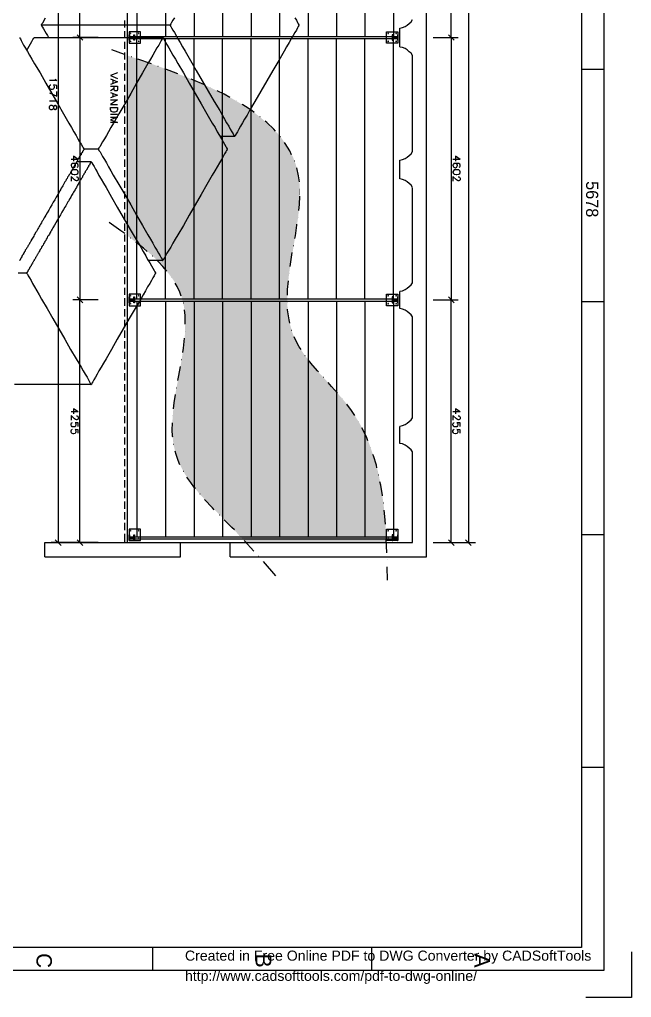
# Model space of a CAD drawing. Header units: millimetres. Extents: x 0 to 210, y 0 to 297.
# Drawn here: x 115.1 to 209.9, y 0.1 to 151.6 of the extents above; entities that cross this region are included whole.
import ezdxf

# ---------------------------------------------------------------- set-up
doc = ezdxf.new("R2010")
doc.units = ezdxf.units.MM
doc.header["$MEASUREMENT"] = 0
doc.layers.get('0').update_dxf_attribs({"linetype": 'CONTINUOUS'})
doc.layers.add('209CE10', color=7, linetype='CONTINUOUS')
doc.styles.add('209CEA0', font='Arial.ttf')
doc.styles.add('CIDFont+F1$001H0', font='')
doc.styles.get('CIDFont+F1$001H0').set_extended_font_data('CIDFont+F1')

# ---------------------------------------------------------------- blocks, each defined once
blk = doc.blocks.new('206D8F0')
at = {"layer": '209CE10', "color": 0, "true_color": 0x000001, "style": '209CEA0'}
for s, p in [('Created in Free Online PDF to DWG Converter by CADSoftTools', (0, 0)), ('http://www.cadsofttools.com/pdf-to-dwg-online/', (0, -2))]:
    blk.add_text(s, height=1, dxfattribs=at).set_placement(p)

msp = doc.modelspace()

# ---------------------------------------------------------------- hatches: boundary and pattern name
at = {"true_color": 0xfecc66}
for points in [[(133.27, 145.54), (131.78, 118.11), (131.78, 146.05)], [(133.27, 145.54), (133.27, 117.01), (131.78, 118.11)], [(134.7, 145.03), (133.27, 117.01), (133.27, 145.54)], [(134.7, 145.03), (134.7, 115.87), (133.27, 117.01)], [(135.21, 144.86), (134.7, 115.87), (134.7, 145.03)], [(135.21, 144.86), (135.21, 115.4), (134.7, 115.87)], [(136.02, 144.57), (135.21, 115.4), (135.21, 144.86)], [(136.02, 144.57), (136.02, 114.68), (135.21, 115.4)], [(137.2, 144.15), (136.02, 114.68), (136.02, 144.57)], [(137.2, 144.15), (137.2, 113.45), (136.02, 114.68)], [(138.26, 143.72), (137.2, 113.45), (137.2, 144.15)], [(138.26, 143.72), (138.26, 112.14), (137.2, 113.45)], [(138.51, 143.64), (138.26, 112.14), (138.26, 143.72)], [(138.51, 143.64), (138.51, 111.8), (138.26, 112.14)], [(138.73, 143.55), (138.51, 111.8), (138.51, 143.64)], [(138.73, 143.55), (138.73, 111.51), (138.51, 111.8)], [(139.19, 143.38), (138.73, 111.51), (138.73, 143.55)], [(139.19, 143.38), (139.19, 110.83), (138.73, 111.51)], [(139.57, 143.26), (139.19, 110.83), (139.19, 143.38)], [(139.57, 143.26), (139.57, 110.11), (139.19, 110.83)], [(139.87, 143.09), (139.57, 110.11), (139.57, 143.26)], [(139.87, 143.09), (139.87, 109.39), (139.57, 110.11)], [(140.17, 143), (139.87, 109.39), (139.87, 143.09)], [(140.17, 143), (140.17, 108.67), (139.87, 109.39)], [(140.38, 142.92), (140.17, 108.67), (140.17, 143)], [(140.38, 142.92), (140.38, 107.91), (140.17, 108.67)], [(140.55, 142.83), (140.38, 107.91), (140.38, 142.92)], [(140.55, 142.83), (140.55, 107.15), (140.38, 107.91)], [(140.67, 142.79), (140.55, 107.15), (140.55, 142.83)], [(140.67, 142.79), (140.67, 106.38), (140.55, 107.15)], [(140.72, 142.75), (140.67, 106.38), (140.67, 142.79)], [(140.72, 142.75), (140.72, 105.58), (140.67, 106.38)], [(140.76, 142.75), (140.72, 105.58), (140.72, 142.75)], [(140.76, 142.75), (140.76, 104.73), (140.72, 105.58)], [(140.84, 142.75), (140.76, 81.11), (140.76, 142.75)], [(140.84, 142.75), (140.84, 80.98), (140.76, 81.11)], [(141.73, 142.37), (140.84, 80.98), (140.84, 142.75)], [(141.73, 142.37), (141.73, 79.67), (140.84, 80.98)], [(141.77, 142.32), (141.73, 79.67), (141.73, 142.37)], [(141.77, 142.32), (141.77, 79.59), (141.73, 79.67)], [(142.88, 141.86), (141.77, 79.59), (141.77, 142.32)], [(142.88, 141.86), (142.88, 78.23), (141.77, 79.59)], [(143.3, 141.69), (142.88, 78.23), (142.88, 141.86)], [(143.3, 141.69), (143.3, 77.77), (142.88, 78.23)], [(144.06, 141.35), (143.3, 77.77), (143.3, 141.69)], [(144.06, 141.35), (144.06, 76.92), (143.3, 77.77)], [(144.78, 141.01), (144.06, 76.92), (144.06, 141.35)], [(144.78, 141.01), (144.78, 76.16), (144.06, 76.92)], [(145.29, 140.76), (144.78, 76.16), (144.78, 141.01)], [(145.29, 140.76), (145.29, 75.65), (144.78, 76.16)], [(146.26, 140.29), (145.29, 75.65), (145.29, 140.76)], [(146.26, 140.29), (146.26, 74.68), (145.29, 75.65)], [(147.66, 139.57), (146.26, 74.68), (146.26, 140.29)], [(147.66, 139.57), (147.66, 73.24), (146.26, 74.68)], [(147.83, 139.49), (147.66, 73.24), (147.66, 139.57)], [(147.83, 139.49), (147.83, 73.11), (147.66, 73.24)], [(148.97, 138.81), (147.83, 73.11), (147.83, 139.49)], [(148.97, 138.81), (148.97, 71.84), (147.83, 73.11)], [(150.24, 138.05), (148.97, 71.84), (148.97, 138.81)], [(150.24, 138.05), (150.24, 70.57), (148.97, 71.84)], [(151.47, 137.2), (150.24, 70.57), (150.24, 138.01)], [(151.47, 137.2), (151.47, 70.57), (150.24, 70.57)], [(152.57, 136.31), (151.47, 70.57), (151.47, 137.2)], [(152.57, 136.31), (152.57, 70.57), (151.47, 70.57)], [(153.63, 135.42), (152.57, 70.57), (152.57, 136.31)], [(153.63, 135.42), (153.63, 70.57), (152.57, 70.57)], [(154.6, 134.49), (153.63, 70.57), (153.63, 135.42)], [(154.6, 134.49), (154.6, 70.57), (153.63, 70.57)], [(155.45, 133.52), (154.6, 70.57), (154.6, 134.49)], [(155.45, 133.52), (155.45, 70.57), (154.6, 70.57)], [(156.25, 132.46), (155.45, 70.57), (155.45, 133.52)], [(156.25, 132.46), (156.25, 70.57), (155.45, 70.57)], [(156.59, 131.91), (156.25, 70.57), (156.25, 132.46)], [(156.59, 131.91), (156.59, 70.57), (156.25, 70.57)], [(156.63, 131.78), (156.59, 109.05), (156.59, 131.91)], [(156.63, 131.78), (156.63, 110.24), (156.59, 109.05)], [(156.8, 131.57), (156.63, 110.24), (156.63, 131.78)], [(156.8, 131.57), (156.8, 111.76), (156.63, 110.24)], [(156.89, 131.4), (156.8, 111.76), (156.8, 131.57)], [(156.89, 131.4), (156.89, 112.48), (156.8, 111.76)], [(157.01, 131.19), (156.89, 112.48), (156.89, 131.4)], [(157.01, 131.19), (157.01, 113.28), (156.89, 112.48)], [(157.48, 130.26), (157.01, 113.28), (157.01, 131.19)], [(157.48, 130.26), (157.48, 116.04), (157.01, 113.28)], [(157.9, 129.12), (157.48, 116.04), (157.48, 130.26)], [(157.9, 129.12), (157.9, 118.7), (157.48, 116.04)], [(158.03, 128.65), (157.9, 118.7), (157.9, 129.12)], [(158.03, 128.65), (158.03, 119.42), (157.9, 118.7)], [(158.24, 127.85), (158.03, 119.42), (158.03, 128.65)], [(158.24, 127.85), (158.24, 120.86), (158.03, 119.42)], [(158.41, 126.75), (158.24, 120.9), (158.24, 127.8)], [(158.41, 126.75), (158.41, 122.39), (158.24, 120.9)], [(158.45, 126.58), (158.41, 122.39), (158.41, 126.75)], [(158.45, 126.58), (158.45, 122.81), (158.41, 122.39)], [(158.5, 125.48), (158.45, 122.81), (158.45, 126.58)], [(158.5, 125.48), (158.5, 123.83), (158.45, 122.81)], [(158.54, 125.22), (158.5, 123.83), (158.5, 125.48)], [(156.72, 105.83), (156.59, 70.57), (156.59, 107.27)], [(140.76, 104.73), (140.72, 81.15), (140.72, 103.72)], [(140.76, 104.73), (140.76, 81.11), (140.72, 81.15)], [(156.72, 105.83), (156.72, 70.57), (156.59, 70.57)], [(156.97, 104.48), (156.72, 70.57), (156.72, 105.83)], [(156.97, 104.48), (156.97, 70.57), (156.72, 70.57)], [(157.35, 103.12), (156.97, 70.57), (156.97, 104.48)], [(157.35, 103.12), (157.35, 70.57), (156.97, 70.57)], [(157.9, 101.85), (157.35, 70.57), (157.35, 103.12)], [(140.72, 103.04), (140.55, 81.45), (140.55, 101.3)], [(140.72, 103.04), (140.72, 81.2), (140.55, 81.45)], [(157.9, 101.85), (157.9, 70.57), (157.35, 70.57)], [(158.58, 100.63), (157.9, 70.57), (157.9, 101.85)], [(140.42, 100.33), (140.29, 81.92), (140.29, 99.57)], [(140.42, 100.33), (140.42, 81.7), (140.29, 81.92)], [(140.55, 101.3), (140.42, 81.7), (140.42, 100.33)], [(140.55, 101.3), (140.55, 81.45), (140.42, 81.7)], [(158.58, 100.63), (158.58, 70.57), (157.9, 70.57)], [(159.39, 99.44), (158.58, 70.57), (158.58, 100.63)], [(140.29, 99.57), (140.04, 82.42), (140.04, 98)], [(140.29, 99.57), (140.29, 81.92), (140.04, 82.42)], [(159.39, 99.44), (159.39, 70.57), (158.58, 70.57)], [(160.32, 98.3), (159.39, 70.57), (159.39, 99.44)], [(140, 97.79), (139.7, 83.19), (139.7, 96.14)], [(140, 97.79), (140, 82.51), (139.7, 83.19)], [(140.04, 98), (140, 82.51), (140, 97.79)], [(140.04, 98), (140.04, 82.42), (140, 82.51)], [(160.32, 98.3), (160.32, 70.57), (159.39, 70.57)], [(161.25, 97.16), (160.32, 70.57), (160.32, 98.3)], [(161.25, 97.16), (161.25, 70.57), (160.32, 70.57)], [(163.28, 94.95), (161.25, 70.57), (161.25, 97.16)], [(139.7, 96.14), (139.4, 83.95), (139.4, 94.57)], [(139.7, 96.14), (139.7, 83.19), (139.4, 83.95)], [(139.32, 94.19), (139.15, 84.75), (139.15, 93.13)], [(139.32, 94.19), (139.32, 84.2), (139.15, 84.75)], [(139.4, 94.57), (139.32, 84.2), (139.32, 94.19)], [(139.4, 94.57), (139.4, 83.95), (139.32, 84.2)], [(163.28, 94.95), (163.28, 70.57), (161.25, 70.57)], [(165.27, 92.67), (163.28, 70.57), (163.28, 94.95)], [(139.15, 93.13), (139.06, 85.26), (139.06, 92.37)], [(139.15, 93.13), (139.15, 84.75), (139.06, 85.26)], [(165.27, 92.67), (165.27, 70.57), (163.28, 70.57)], [(166.2, 91.52), (165.27, 70.57), (165.27, 92.67)], [(138.98, 91.86), (138.85, 86.36), (138.85, 90.76)], [(138.98, 91.86), (138.98, 85.51), (138.85, 86.36)], [(139.06, 92.37), (138.98, 85.51), (138.98, 91.86)], [(139.06, 92.37), (139.06, 85.26), (138.98, 85.51)], [(166.2, 91.52), (166.2, 70.57), (165.27, 70.57)], [(167.01, 90.3), (166.2, 70.57), (166.2, 91.52)], [(138.77, 89.54), (138.73, 88.65), (138.73, 88.94)], [(138.77, 89.54), (138.77, 87.16), (138.73, 88.65)], [(138.85, 90.59), (138.77, 87.16), (138.77, 89.54)], [(138.85, 90.59), (138.85, 86.53), (138.77, 87.16)], [(167.01, 90.3), (167.01, 70.57), (166.2, 70.57)], [(167.77, 89.07), (167.01, 70.57), (167.01, 90.3)], [(167.77, 89.07), (167.77, 70.57), (167.01, 70.57)], [(168.44, 87.8), (167.77, 70.57), (167.77, 89.07)], [(168.44, 87.8), (168.44, 70.57), (167.77, 70.57)], [(169.04, 86.49), (168.44, 70.57), (168.44, 87.8)], [(169.04, 86.49), (169.04, 70.57), (168.44, 70.57)], [(169.54, 85.13), (169.04, 70.57), (169.04, 86.49)], [(169.54, 85.13), (169.54, 70.57), (169.04, 70.57)], [(170.01, 83.78), (169.54, 70.57), (169.54, 85.13)], [(170.01, 83.78), (170.01, 70.57), (169.54, 70.57)], [(170.43, 82.38), (170.01, 70.57), (170.01, 83.78)], [(170.43, 82.38), (170.43, 70.57), (170.01, 70.57)], [(170.77, 80.98), (170.43, 70.57), (170.43, 82.38)], [(170.77, 80.98), (170.77, 70.57), (170.43, 70.57)], [(171.03, 79.54), (170.77, 70.57), (170.77, 80.98)], [(171.03, 79.54), (171.03, 70.57), (170.77, 70.57)], [(171.28, 78.06), (171.03, 70.57), (171.03, 79.54)], [(171.28, 78.06), (171.28, 70.57), (171.03, 70.57)], [(171.49, 76.62), (171.28, 70.57), (171.28, 78.06)], [(171.49, 76.62), (171.49, 70.57), (171.28, 70.57)], [(171.79, 73.62), (171.49, 70.57), (171.49, 76.62)], [(171.79, 73.62), (171.79, 70.57), (171.49, 70.57)], [(171.96, 70.57), (171.79, 70.57), (171.79, 73.62)]]:
    msp.add_hatch(color=0, dxfattribs=at).paths.add_polyline_path(points)

# ---------------------------------------------------------------- linework, layer by layer
at = {"color": 0, "linetype": 'Continuous', "lineweight": 15, "true_color": 0x000007}
for p, q in [((178.18, 68.37), (178.18, 254.93)), ((184.66, 252.73), (184.66, 70.57)), ((121.07, 209.47), (121.07, 70.57)), ((131.78, 70.57), (131.78, 208.53)), ((124.42, 148.84), (124.42, 180.26)), ((181.99, 148.84), (181.99, 180.26)), ((131.36, 150.37), (131.36, 151.47)), ((174.03, 147.4), (174.03, 150.28)), ((127.25, 148.84), (123.32, 148.84)), ((127.25, 148.84), (123.32, 148.84)), ((124.88, 148.42), (123.99, 149.27)), ((123.99, 149.27), (124.88, 148.42)), ((124.42, 148.84), (124.42, 108.16)), ((131.36, 148.72), (131.36, 149.82)), ((179.2, 148.84), (183.09, 148.84)), ((179.2, 148.84), (183.09, 148.84)), ((182.46, 148.42), (181.57, 149.27)), ((181.57, 149.27), (182.46, 148.42)), ((181.99, 148.84), (181.99, 108.16)), ((131.36, 147.07), (131.36, 148.17)), ((131.32, 146.22), (129.37, 146.9)), ((131.36, 145.42), (131.36, 146.52)), ((132.38, 145.88), (132.42, 145.88)), ((135.51, 144.74), (133.39, 145.5)), ((175.98, 131.15), (175.98, 146.05)), ((131.36, 143.76), (131.36, 144.86)), ((136.52, 144.4), (136.57, 144.4)), ((139.62, 143.21), (137.58, 143.98)), ((131.36, 142.11), (131.36, 143.21)), ((140.67, 142.79), (140.72, 142.79)), ((129.75, 140.93), (129.16, 140.55)), ((129.54, 142.24), (129.54, 141.73)), ((131.36, 140.42), (131.36, 141.52)), ((144.7, 141.05), (144.74, 141.05)), ((129.54, 140.17), (129.54, 139.62)), ((131.36, 138.77), (131.36, 139.87)), ((131.36, 137.12), (131.36, 138.22)), ((148.63, 139.02), (148.67, 139.02)), ((130.26, 136.91), (129.16, 136.91)), ((131.36, 135.47), (131.36, 136.57)), ((152.32, 136.57), (152.36, 136.57)), ((131.36, 133.82), (131.36, 134.92)), ((155.49, 133.48), (155.53, 133.48)), ((131.36, 132.16), (131.36, 133.27)), ((131.36, 130.51), (131.36, 131.61)), ((124.16, 129.92), (123.06, 129.92)), ((131.36, 128.82), (131.36, 129.92)), ((157.69, 129.71), (157.73, 129.71)), ((174.03, 126.92), (174.03, 129.84)), ((183.39, 129.92), (182.24, 129.92)), ((131.36, 127.17), (131.36, 128.27)), ((131.36, 125.52), (131.36, 126.62)), ((131.36, 123.87), (131.36, 124.97)), ((158.5, 125.39), (158.54, 125.39)), ((175.98, 110.83), (175.98, 125.56)), ((131.36, 122.22), (131.36, 123.32)), ((131.36, 120.57), (131.36, 121.67)), ((131.36, 118.87), (131.36, 120.01)), ((158.24, 120.95), (158.28, 120.95)), ((131.36, 117.22), (131.36, 118.32)), ((132.25, 117.81), (132.29, 117.81)), ((131.36, 115.57), (131.36, 116.67)), ((157.56, 116.59), (157.61, 116.59)), ((131.36, 113.92), (131.36, 115.02)), ((135.64, 114.98), (135.68, 114.98)), ((131.36, 112.27), (131.36, 113.37)), ((156.89, 112.23), (156.93, 112.23)), ((131.36, 110.62), (131.36, 111.72)), ((138.6, 111.72), (138.64, 111.72)), ((131.36, 108.97), (131.36, 110.07)), ((174.03, 106.85), (174.03, 109.47)), ((127.25, 108.16), (123.32, 108.16)), ((127.25, 108.16), (123.32, 108.16)), ((123.99, 108.63), (124.88, 107.74)), ((124.88, 107.74), (123.99, 108.63)), ((124.42, 70.57), (124.42, 108.16)), ((131.36, 107.27), (131.36, 108.42)), ((140.42, 107.7), (140.46, 107.7)), ((156.59, 107.82), (156.63, 107.82)), ((179.2, 108.16), (183.09, 108.16)), ((179.2, 108.16), (183.09, 108.16)), ((181.57, 108.63), (182.46, 107.74)), ((182.46, 107.74), (181.57, 108.63)), ((181.99, 70.57), (181.99, 108.16)), ((131.36, 105.62), (131.36, 106.72)), ((131.36, 103.97), (131.36, 105.07)), ((175.98, 89.92), (175.98, 105.54)), ((131.36, 102.32), (131.36, 103.42)), ((140.72, 103.34), (140.76, 103.34)), ((157.23, 103.46), (157.27, 103.46)), ((131.36, 100.67), (131.36, 101.77)), ((131.36, 99.02), (131.36, 100.12)), ((140.17, 98.93), (140.21, 98.93)), ((159.3, 99.57), (159.34, 99.57)), ((131.36, 97.37), (131.36, 98.47)), ((131.36, 95.67), (131.36, 96.82)), ((162.14, 96.18), (162.18, 96.18)), ((131.36, 94.02), (131.36, 95.12)), ((139.4, 94.57), (139.45, 94.57)), ((131.36, 92.37), (131.36, 93.47)), ((165.06, 92.88), (165.1, 92.88)), ((131.36, 90.72), (131.36, 91.82)), ((124.16, 90.81), (123.06, 90.81)), ((131.36, 89.07), (131.36, 90.17)), ((138.81, 90.21), (138.85, 90.21)), ((183.39, 90.81), (182.24, 90.81)), ((131.36, 87.42), (131.36, 88.52)), ((167.64, 89.28), (167.68, 89.28)), ((174.03, 85.94), (174.03, 88.56)), ((131.36, 85.77), (131.36, 86.87)), ((131.36, 84.07), (131.36, 85.22)), ((138.94, 85.81), (138.98, 85.81)), ((169.5, 85.3), (169.54, 85.3)), ((131.36, 82.42), (131.36, 83.52)), ((175.98, 70.57), (175.98, 84.62)), ((131.36, 80.77), (131.36, 81.87)), ((140.42, 81.66), (140.46, 81.66)), ((170.73, 81.07), (170.77, 81.07)), ((131.36, 79.12), (131.36, 80.22)), ((131.36, 77.47), (131.36, 78.57)), ((143, 78.11), (143.04, 78.11)), ((131.36, 75.82), (131.36, 76.92)), ((171.45, 76.71), (171.49, 76.71)), ((131.36, 74.17), (131.36, 75.27)), ((146.05, 74.89), (146.09, 74.89)), ((131.36, 72.47), (131.36, 73.62)), ((131.36, 70.57), (131.36, 71.92)), ((149.14, 71.71), (149.18, 71.71)), ((171.87, 72.31), (171.92, 72.31)), ((118.96, 70.57), (175.98, 70.57)), ((118.96, 68.37), (118.96, 70.57)), ((123.32, 70.57), (119.97, 70.57)), ((120.61, 70.99), (121.5, 70.1)), ((127.25, 70.57), (123.32, 70.57)), ((123.99, 70.99), (124.88, 70.1)), ((140.04, 68.37), (140.04, 70.57)), ((147.7, 68.37), (147.7, 70.57)), ((151.38, 69.26), (149.9, 70.91)), ((172, 69), (171.92, 71.2)), ((179.2, 70.57), (185.76, 70.57)), ((179.2, 70.57), (183.09, 70.57)), ((181.57, 70.99), (182.46, 70.1)), ((184.19, 70.99), (185.08, 70.1)), ((118.96, 68.37), (140.04, 68.37)), ((147.7, 68.37), (178.18, 68.37)), ((152.1, 68.45), (152.15, 68.45)), ((154.81, 65.41), (152.87, 67.65)), ((172.04, 67.9), (172.08, 67.9)), ((172.13, 64.73), (172.08, 66.8))]:
    msp.add_line(p, q, dxfattribs=at)
at = {"color": 0, "linetype": 'Continuous', "lineweight": 9, "true_color": 0x000003}
for p, q in [((133.27, 180.09), (133.27, 149.01)), ((137.71, 180.09), (137.71, 149.01)), ((142.11, 180.09), (142.11, 149.01)), ((146.52, 180.09), (146.52, 149.01)), ((150.96, 180.09), (150.96, 149.01)), ((155.36, 180.09), (155.36, 149.01)), ((159.81, 180.09), (159.81, 149.01)), ((164.21, 180.09), (164.21, 149.01)), ((168.61, 180.09), (168.61, 149.01)), ((173.06, 180.09), (173.06, 149.01)), ((133.27, 108.33), (133.27, 148.67)), ((137.71, 108.33), (137.71, 148.67)), ((142.11, 108.33), (142.11, 148.67)), ((146.52, 108.33), (146.52, 148.67)), ((150.96, 108.33), (150.96, 148.67)), ((155.36, 108.33), (155.36, 148.67)), ((159.81, 108.33), (159.81, 148.67)), ((164.21, 108.33), (164.21, 148.67)), ((168.61, 108.33), (168.61, 148.67)), ((173.06, 108.33), (173.06, 148.67)), ((133.27, 107.99), (133.27, 71.46)), ((137.71, 107.99), (137.71, 71.46)), ((142.11, 107.99), (142.11, 71.46)), ((146.52, 107.99), (146.52, 71.46)), ((150.96, 107.99), (150.96, 71.46)), ((155.36, 107.99), (155.36, 71.46)), ((159.81, 107.99), (159.81, 71.46)), ((164.21, 107.99), (164.21, 71.46)), ((168.61, 107.99), (168.61, 71.46)), ((173.06, 107.99), (173.06, 71.46))]:
    msp.add_line(p, q, dxfattribs=at)
at = {"color": 0, "linetype": 'Continuous', "lineweight": 9, "true_color": 0x000005}
for p, q in [((132.04, 149.18), (132.04, 149.27)), ((132.21, 148.84), (132.72, 148.84)), ((132.72, 148.8), (132.21, 148.8)), ((173.52, 148.84), (173.06, 148.84)), ((173.06, 148.8), (173.52, 148.8)), ((132.04, 108.5), (132.04, 108.59)), ((132.21, 108.2), (132.72, 108.2)), ((132.72, 108.16), (132.21, 108.16)), ((173.52, 108.2), (173.06, 108.2)), ((173.06, 108.16), (173.52, 108.16)), ((132.21, 71.33), (132.72, 71.33)), ((132.72, 71.29), (132.21, 71.29)), ((173.52, 71.33), (173.06, 71.33)), ((173.06, 71.29), (173.52, 71.29))]:
    msp.add_line(p, q, dxfattribs=at)
at = {"color": 0, "linetype": 'Continuous', "lineweight": 9, "true_color": 0x000001}
for p, q in [((132.04, 149.01), (173.69, 149.01)), ((132.04, 149.01), (132.04, 148.67)), ((132.04, 148.67), (173.69, 148.67)), ((173.69, 149.01), (173.69, 148.67)), ((132.04, 108.33), (173.69, 108.33)), ((132.04, 108.33), (132.04, 107.99)), ((132.04, 107.99), (173.69, 107.99)), ((173.69, 108.33), (173.69, 107.99)), ((132.04, 71.46), (173.69, 71.46)), ((132.04, 71.46), (132.04, 71.16)), ((173.69, 71.46), (173.69, 71.16)), ((132.04, 71.16), (173.69, 71.16))]:
    msp.add_line(p, q, dxfattribs=at)
at = {"color": 0, "linetype": 'Continuous', "lineweight": 9, "true_color": 0x989898}
for p, q in [((202.18, 143.93), (205.7, 143.93)), ((202.18, 107.91), (205.7, 107.91)), ((202.18, 71.84), (205.7, 71.84)), ((202.18, 35.77), (205.7, 35.77)), ((135.72, 4.32), (135.72, 7.83)), ((169.67, 4.32), (169.67, 7.83))]:
    msp.add_line(p, q, dxfattribs=at)
at = {"color": 0, "linetype": 'Continuous', "lineweight": 15, "true_color": 0x000007}
for points in [[(4.23, 292.78), (4.23, 4.32), (205.7, 4.32), (205.7, 292.78)], [(202.18, 289.26), (202.18, 7.83), (7.75, 7.83), (7.75, 289.26)], [(133.82, 147.95), (133.82, 149.73), (132.04, 149.73), (132.04, 147.95)], [(132.29, 149.52), (132.25, 149.52), (132.25, 149.48), (132.29, 149.44), (132.33, 149.48), (132.33, 149.52)], [(133.52, 149.52), (133.48, 149.52), (133.48, 149.48), (133.52, 149.44), (133.56, 149.48), (133.56, 149.52)], [(171.96, 147.95), (171.96, 149.73), (173.69, 149.73), (173.69, 147.95)], [(172.21, 149.44), (172.25, 149.48), (172.25, 149.52), (172.21, 149.52), (172.17, 149.52), (172.17, 149.48)], [(173.44, 149.44), (173.48, 149.48), (173.48, 149.52), (173.44, 149.52), (173.4, 149.52), (173.4, 149.48)], [(132.29, 148.25), (132.25, 148.25), (132.25, 148.21), (132.29, 148.17), (132.33, 148.21), (132.33, 148.25)], [(133.52, 148.25), (133.48, 148.25), (133.48, 148.21), (133.52, 148.17), (133.56, 148.21), (133.56, 148.25)], [(172.21, 148.17), (172.25, 148.21), (172.25, 148.25), (172.21, 148.25), (172.17, 148.25), (172.17, 148.21)], [(173.44, 148.17), (173.48, 148.21), (173.48, 148.25), (173.44, 148.25), (173.4, 148.25), (173.4, 148.21)], [(120.82, 138.09), (120.73, 138.26), (120.65, 138.3), (120.52, 138.3), (120.44, 138.26), (120.4, 138.13), (120.31, 137.92), (120.27, 137.8), (120.18, 137.67), (120.06, 137.63), (119.93, 137.63), (119.8, 137.67), (119.76, 137.75), (119.72, 137.88), (119.72, 138.09), (119.76, 138.26), (119.8, 138.3), (119.93, 138.35), (120.06, 138.35), (120.18, 138.3), (120.27, 138.22), (120.31, 138.05), (120.4, 137.84), (120.44, 137.75), (120.52, 137.67), (120.65, 137.67), (120.73, 137.75), (120.82, 137.88)], [(129.16, 138.01), (130.26, 138.01), (130.26, 137.67), (130.22, 137.5), (130.09, 137.37), (130.01, 137.33), (129.84, 137.29), (129.58, 137.29), (129.41, 137.33), (129.33, 137.37), (129.2, 137.5), (129.16, 137.67)], [(124.16, 128.02), (124.12, 128.19), (123.95, 128.31), (123.7, 128.35), (123.53, 128.35), (123.27, 128.31), (123.11, 128.19), (123.06, 128.02), (123.06, 127.93), (123.11, 127.76), (123.27, 127.68), (123.53, 127.59), (123.7, 127.59), (123.95, 127.68), (124.12, 127.76), (124.16, 127.93)], [(183.39, 128.02), (183.3, 128.19), (183.18, 128.31), (182.88, 128.35), (182.75, 128.35), (182.46, 128.31), (182.33, 128.19), (182.24, 128.02), (182.24, 127.93), (182.33, 127.76), (182.46, 127.68), (182.75, 127.59), (182.88, 127.59), (183.18, 127.68), (183.3, 127.76), (183.39, 127.93)], [(133.82, 107.27), (133.82, 109.05), (132.04, 109.05), (132.04, 107.27)], [(132.29, 108.84), (132.25, 108.84), (132.25, 108.8), (132.29, 108.75), (132.33, 108.8), (132.33, 108.84)], [(132.29, 107.61), (132.25, 107.61), (132.25, 107.57), (132.29, 107.53), (132.33, 107.57), (132.33, 107.61)], [(133.52, 108.84), (133.48, 108.84), (133.48, 108.8), (133.52, 108.75), (133.56, 108.8), (133.56, 108.84)], [(133.52, 107.61), (133.48, 107.61), (133.48, 107.57), (133.52, 107.53), (133.56, 107.57), (133.56, 107.61)], [(171.96, 107.27), (171.96, 109.05), (173.69, 109.05), (173.69, 107.27)], [(172.21, 108.75), (172.25, 108.8), (172.25, 108.84), (172.21, 108.84), (172.17, 108.84), (172.17, 108.8)], [(172.21, 107.53), (172.25, 107.57), (172.25, 107.61), (172.21, 107.61), (172.17, 107.61), (172.17, 107.57)], [(173.44, 108.75), (173.48, 108.8), (173.48, 108.84), (173.44, 108.84), (173.4, 108.84), (173.4, 108.8)], [(173.44, 107.53), (173.48, 107.57), (173.48, 107.61), (173.44, 107.61), (173.4, 107.61), (173.4, 107.57)], [(133.82, 70.87), (133.82, 72.64), (132.04, 72.64), (132.04, 70.87)], [(132.29, 72.43), (132.25, 72.43), (132.25, 72.39), (132.29, 72.35), (132.33, 72.39), (132.33, 72.43)], [(133.52, 72.43), (133.48, 72.43), (133.48, 72.39), (133.52, 72.35), (133.56, 72.39), (133.56, 72.43)], [(171.96, 70.87), (171.96, 72.64), (173.69, 72.64), (173.69, 70.87)], [(172.21, 72.35), (172.25, 72.39), (172.25, 72.43), (172.21, 72.43), (172.17, 72.43), (172.17, 72.39)], [(173.44, 72.35), (173.48, 72.39), (173.48, 72.43), (173.44, 72.43), (173.4, 72.43), (173.4, 72.39)], [(132.29, 71.2), (132.25, 71.2), (132.25, 71.16), (132.29, 71.12), (132.33, 71.16), (132.33, 71.2)], [(133.52, 71.2), (133.48, 71.2), (133.48, 71.16), (133.52, 71.12), (133.56, 71.16), (133.56, 71.2)], [(172.21, 71.12), (172.25, 71.16), (172.25, 71.2), (172.21, 71.2), (172.17, 71.2), (172.17, 71.16)], [(173.44, 71.12), (173.48, 71.16), (173.48, 71.2), (173.44, 71.2), (173.4, 71.2), (173.4, 71.16)]]:
    msp.add_lwpolyline(points, close=True, dxfattribs=at)
at = {"color": 0, "linetype": 'Continuous', "lineweight": 18, "true_color": 0xb1b4b4}
for points in [[(118.45, 150.75), (118.45, 150.79), (118.53, 150.96), (118.7, 151.17), (118.87, 151.51), (119.08, 151.89)], [(139.06, 151.89), (138.85, 151.51), (138.64, 151.17), (138.51, 150.96), (138.43, 150.79), (138.39, 150.75)], [(157.73, 151.89), (157.99, 151.51), (158.16, 151.17), (158.28, 150.96), (158.37, 150.79), (158.41, 150.75)], [(118.45, 150.75), (118.49, 150.66), (118.62, 150.45), (118.79, 150.16), (119, 149.82), (119.21, 149.44), (119.38, 149.14), (119.51, 148.93), (119.51, 148.89), (119.55, 148.84)], [(138.39, 150.75), (138.35, 150.75), (138.18, 150.75), (137.92, 150.75), (137.54, 150.75), (137.08, 150.75), (136.57, 150.75), (135.97, 150.75), (135.3, 150.75), (134.54, 150.75), (133.77, 150.75), (132.08, 150.75), (130.3, 150.75), (128.44, 150.75), (126.58, 150.75), (124.76, 150.75), (123.06, 150.75), (122.3, 150.75), (121.54, 150.75), (120.9, 150.75), (120.27, 150.75), (119.76, 150.75), (119.3, 150.75), (118.91, 150.75), (118.66, 150.75), (118.49, 150.75), (118.45, 150.75)], [(138.39, 150.75), (138.43, 150.71), (138.51, 150.54), (138.64, 150.33), (138.85, 149.99), (139.06, 149.61), (139.32, 149.14), (139.62, 148.63), (139.95, 148.04), (140.33, 147.4), (140.72, 146.73), (141.56, 145.29), (142.45, 143.72), (143.38, 142.11), (144.31, 140.5), (145.25, 138.94), (146.09, 137.5), (146.47, 136.82), (146.85, 136.19), (147.15, 135.59), (147.49, 135.09), (147.74, 134.62), (147.95, 134.2), (148.17, 133.9), (148.29, 133.65), (148.38, 133.52), (148.38, 133.48), (148.29, 133.48), (148.04, 133.48), (147.7, 133.48), (147.28, 133.48), (146.85, 133.48), (146.52, 133.48), (146.26, 133.48), (146.18, 133.48)], [(158.41, 150.75), (158.37, 150.71), (158.28, 150.54), (158.16, 150.33), (157.99, 149.99), (157.73, 149.61), (157.48, 149.14), (157.18, 148.63), (156.84, 148.04), (156.46, 147.4), (156.08, 146.73), (155.24, 145.29), (154.35, 143.72), (153.42, 142.11), (152.48, 140.5), (151.55, 138.94), (150.71, 137.5), (150.33, 136.82), (149.94, 136.19), (149.61, 135.59), (149.31, 135.09), (149.06, 134.62), (148.84, 134.2), (148.63, 133.9), (148.51, 133.65), (148.42, 133.52), (148.38, 133.48)], [(115.06, 148.8), (115.1, 148.76), (115.19, 148.63), (115.32, 148.38), (115.49, 148.08), (115.7, 147.66), (115.99, 147.19), (116.29, 146.69), (116.63, 146.09), (116.97, 145.46), (117.39, 144.78), (118.24, 143.34), (119.13, 141.77), (120.06, 140.17), (120.99, 138.56), (121.88, 136.99), (122.72, 135.55), (123.11, 134.87), (123.49, 134.24), (123.83, 133.65), (124.12, 133.14), (124.38, 132.67), (124.63, 132.29), (124.8, 131.95), (124.93, 131.74), (125.01, 131.57), (125.05, 131.53)], [(116.2, 146.85), (116.2, 146.9), (116.25, 146.94), (116.37, 147.15), (116.54, 147.49), (116.76, 147.83), (116.97, 148.21), (117.14, 148.51), (117.26, 148.72), (117.31, 148.8)], [(137.29, 148.8), (137.24, 148.8), (137.08, 148.8), (136.78, 148.8), (136.44, 148.8), (135.97, 148.8), (135.42, 148.8), (134.83, 148.8), (134.15, 148.8), (133.43, 148.8), (132.67, 148.8), (130.98, 148.8), (129.16, 148.8), (127.3, 148.8), (125.43, 148.8), (123.61, 148.8), (121.96, 148.8), (121.16, 148.8), (120.44, 148.8), (119.76, 148.8), (119.17, 148.8), (118.62, 148.8), (118.15, 148.8), (117.81, 148.8), (117.52, 148.8), (117.35, 148.8), (117.31, 148.8)], [(137.29, 148.8), (137.24, 148.76), (137.16, 148.63), (137.03, 148.38), (136.86, 148.08), (136.65, 147.66), (136.36, 147.24), (136.06, 146.69), (135.72, 146.09), (135.34, 145.46), (134.96, 144.82), (134.11, 143.34), (133.22, 141.77), (132.29, 140.17), (131.36, 138.56), (130.43, 136.99), (129.62, 135.55), (129.2, 134.87), (128.86, 134.24), (128.52, 133.65), (128.23, 133.14), (127.93, 132.67), (127.72, 132.29), (127.55, 131.95), (127.38, 131.74), (127.3, 131.57), (127.3, 131.53)], [(137.29, 148.8), (137.33, 148.76), (137.41, 148.63), (137.54, 148.38), (137.71, 148.08), (137.96, 147.66), (138.22, 147.24), (138.51, 146.69), (138.85, 146.09), (139.23, 145.46), (139.62, 144.82), (140.46, 143.34), (141.35, 141.77), (142.28, 140.17), (143.21, 138.56), (144.1, 136.99), (144.95, 135.55), (145.37, 134.87), (145.71, 134.24), (146.05, 133.65), (146.35, 133.14), (146.64, 132.67), (146.85, 132.29), (147.02, 131.95), (147.15, 131.74), (147.24, 131.57), (147.28, 131.53)], [(125.05, 131.53), (125.05, 131.49), (125.01, 131.49), (125.01, 131.45), (124.97, 131.4), (124.97, 131.36), (124.93, 131.32), (124.93, 131.28), (124.88, 131.28), (124.88, 131.23), (124.84, 131.19), (124.84, 131.15), (124.8, 131.11), (124.8, 131.06), (124.76, 131.02), (124.76, 130.98), (124.71, 130.94), (124.71, 130.89), (124.67, 130.89), (124.63, 130.85), (124.63, 130.77), (124.59, 130.73), (124.59, 130.68), (124.54, 130.64), (124.5, 130.6), (124.5, 130.56), (124.46, 130.51), (124.42, 130.43), (124.38, 130.39), (124.38, 130.34), (124.33, 130.3), (124.29, 130.22), (124.25, 130.18), (124.25, 130.13), (124.21, 130.05), (124.16, 130.01), (124.12, 129.92), (124.08, 129.88), (124.04, 129.79), (124.04, 129.75), (123.99, 129.67), (123.95, 129.62), (123.91, 129.54), (123.87, 129.5), (123.83, 129.41), (123.78, 129.33), (123.74, 129.29), (123.7, 129.2), (123.66, 129.12), (123.61, 129.07), (123.57, 128.99), (123.53, 128.91), (123.49, 128.82), (123.44, 128.74), (123.4, 128.69), (123.36, 128.61), (123.32, 128.52), (123.27, 128.44), (123.23, 128.35), (123.11, 128.19), (123.02, 128.02), (122.94, 127.85), (122.85, 127.68), (122.72, 127.51), (122.64, 127.34), (122.51, 127.17), (122.43, 127), (122.3, 126.83), (122.22, 126.62), (122.09, 126.45), (122, 126.24), (121.88, 126.07), (121.79, 125.86), (121.67, 125.69), (121.54, 125.48), (121.45, 125.31), (121.33, 125.09), (121.2, 124.88), (121.12, 124.71), (120.99, 124.5), (120.73, 124.12), (120.52, 123.7), (120.27, 123.32), (120.06, 122.89), (119.8, 122.47), (119.59, 122.09), (119.34, 121.67), (119.13, 121.29), (119, 121.07), (118.87, 120.9), (118.79, 120.69), (118.66, 120.48), (118.53, 120.31), (118.45, 120.1), (118.32, 119.93), (118.19, 119.72), (118.11, 119.55), (117.98, 119.34), (117.9, 119.17), (117.77, 118.96), (117.69, 118.79), (117.56, 118.62), (117.47, 118.45), (117.35, 118.28), (117.26, 118.07), (117.18, 117.9), (117.09, 117.73), (116.97, 117.6), (116.88, 117.43), (116.84, 117.35), (116.8, 117.26), (116.76, 117.18), (116.71, 117.09), (116.67, 117.01), (116.63, 116.97), (116.59, 116.88), (116.54, 116.8), (116.5, 116.71), (116.46, 116.67), (116.42, 116.59), (116.37, 116.5), (116.33, 116.46), (116.29, 116.37), (116.25, 116.29), (116.2, 116.25), (116.16, 116.16), (116.12, 116.12), (116.08, 116.04), (116.04, 115.99), (115.99, 115.91), (115.95, 115.87), (115.95, 115.78), (115.91, 115.74), (115.87, 115.65), (115.82, 115.61), (115.78, 115.57), (115.78, 115.49), (115.74, 115.44), (115.7, 115.4), (115.65, 115.32), (115.65, 115.27), (115.61, 115.23), (115.57, 115.19), (115.57, 115.15), (115.53, 115.1), (115.49, 115.06), (115.49, 114.98), (115.44, 114.94), (115.44, 114.89), (115.4, 114.85), (115.4, 114.81), (115.36, 114.81), (115.36, 114.77), (115.32, 114.72), (115.32, 114.68), (115.27, 114.64), (115.27, 114.6), (115.23, 114.6), (115.23, 114.55), (115.19, 114.51), (115.19, 114.47), (115.15, 114.43), (115.15, 114.38), (115.1, 114.38), (115.1, 114.34), (115.1, 114.3), (115.06, 114.3), (115.06, 114.26)], [(127.3, 131.53), (127.25, 131.53), (127.17, 131.53), (126.92, 131.53), (126.58, 131.53), (126.15, 131.53), (125.77, 131.53), (125.39, 131.53), (125.14, 131.53), (125.09, 131.53), (125.05, 131.53)], [(127.3, 131.53), (127.3, 131.49), (127.38, 131.32), (127.55, 131.11), (127.72, 130.81), (127.93, 130.39), (128.23, 129.92), (128.52, 129.41), (128.86, 128.82), (129.2, 128.19), (129.58, 127.51), (130.43, 126.07), (131.36, 124.5), (132.29, 122.89), (133.22, 121.29), (134.11, 119.72), (134.96, 118.28), (135.34, 117.6), (135.72, 116.97), (136.06, 116.37), (136.36, 115.87), (136.61, 115.4), (136.86, 114.98), (137.03, 114.68), (137.16, 114.47), (137.24, 114.3), (137.29, 114.26), (137.24, 114.26), (137.16, 114.26), (136.95, 114.26), (136.57, 114.26), (136.14, 114.26), (135.76, 114.26), (135.38, 114.26), (135.13, 114.26), (135.04, 114.26)], [(147.28, 131.53), (147.24, 131.49), (147.15, 131.32), (147.02, 131.11), (146.85, 130.81), (146.64, 130.39), (146.35, 129.92), (146.05, 129.41), (145.71, 128.82), (145.33, 128.19), (144.95, 127.51), (144.1, 126.07), (143.21, 124.5), (142.28, 122.89), (141.35, 121.29), (140.46, 119.72), (139.62, 118.28), (139.19, 117.6), (138.85, 116.97), (138.51, 116.37), (138.22, 115.87), (137.92, 115.4), (137.71, 114.98), (137.54, 114.68), (137.37, 114.47), (137.29, 114.3), (137.29, 114.26)], [(126.15, 129.58), (126.15, 129.54), (126.11, 129.5), (126.11, 129.46), (126.07, 129.46), (126.07, 129.41), (126.03, 129.37), (126.03, 129.33), (125.98, 129.29), (125.98, 129.24), (125.94, 129.24), (125.94, 129.2), (125.94, 129.16), (125.9, 129.12), (125.9, 129.07), (125.86, 129.07), (125.86, 129.03), (125.81, 128.99), (125.77, 128.95), (125.77, 128.91), (125.73, 128.86), (125.73, 128.82), (125.69, 128.78), (125.65, 128.69), (125.65, 128.65), (125.6, 128.61), (125.56, 128.57), (125.56, 128.52), (125.52, 128.44), (125.48, 128.4), (125.43, 128.35), (125.43, 128.31), (125.39, 128.23), (125.35, 128.19), (125.31, 128.1), (125.26, 128.06), (125.26, 128.02), (125.22, 127.93), (125.18, 127.89), (125.14, 127.8), (125.09, 127.76), (125.05, 127.68), (125.01, 127.59), (124.97, 127.55), (124.93, 127.47), (124.88, 127.42), (124.84, 127.34), (124.84, 127.25), (124.8, 127.17), (124.76, 127.13), (124.71, 127.04), (124.63, 126.96), (124.59, 126.87), (124.54, 126.83), (124.5, 126.75), (124.46, 126.66), (124.42, 126.58), (124.38, 126.49), (124.33, 126.41), (124.25, 126.28), (124.16, 126.11), (124.04, 125.94), (123.95, 125.77), (123.87, 125.6), (123.74, 125.39), (123.66, 125.22), (123.53, 125.05), (123.44, 124.88), (123.32, 124.67), (123.23, 124.5), (123.11, 124.33), (123.02, 124.12), (122.89, 123.95), (122.77, 123.74), (122.68, 123.53), (122.55, 123.36), (122.43, 123.15), (122.34, 122.98), (122.22, 122.77), (122.09, 122.55), (121.88, 122.17), (121.62, 121.75), (121.41, 121.37), (121.16, 120.95), (120.95, 120.57), (120.69, 120.14), (120.48, 119.76), (120.23, 119.34), (120.1, 119.13), (120.01, 118.96), (119.89, 118.75), (119.76, 118.53), (119.68, 118.36), (119.55, 118.15), (119.42, 117.98), (119.34, 117.77), (119.21, 117.6), (119.13, 117.39), (119, 117.22), (118.91, 117.05), (118.79, 116.84), (118.7, 116.67), (118.58, 116.5), (118.49, 116.33), (118.41, 116.16), (118.28, 115.99), (118.19, 115.82), (118.11, 115.65), (117.98, 115.49), (117.94, 115.4), (117.9, 115.32), (117.86, 115.23), (117.81, 115.15), (117.77, 115.1), (117.73, 115.02), (117.69, 114.94), (117.64, 114.85), (117.6, 114.81), (117.56, 114.72), (117.52, 114.64), (117.47, 114.55), (117.43, 114.51), (117.39, 114.43), (117.35, 114.38), (117.31, 114.3), (117.26, 114.22), (117.22, 114.17), (117.18, 114.09), (117.18, 114.05), (117.14, 113.96), (117.09, 113.92), (117.05, 113.83), (117.01, 113.79), (116.97, 113.71), (116.97, 113.67), (116.92, 113.62), (116.88, 113.54), (116.84, 113.5), (116.84, 113.45), (116.8, 113.41), (116.76, 113.33), (116.71, 113.28), (116.71, 113.24), (116.67, 113.2), (116.63, 113.16), (116.63, 113.11), (116.59, 113.07), (116.59, 113.03), (116.54, 112.99), (116.54, 112.95), (116.5, 112.9), (116.46, 112.86), (116.46, 112.82), (116.42, 112.78), (116.42, 112.73), (116.37, 112.69), (116.37, 112.65), (116.33, 112.61), (116.33, 112.56), (116.29, 112.56), (116.29, 112.52), (116.25, 112.48), (116.25, 112.44), (116.2, 112.4), (116.2, 112.35), (116.16, 112.35), (116.16, 112.31)], [(126.15, 129.58), (126.07, 129.58), (125.81, 129.58), (125.48, 129.58), (125.05, 129.58), (124.63, 129.58), (124.29, 129.58), (124.04, 129.58), (123.95, 129.58), (123.91, 129.58)], [(126.15, 129.58), (126.2, 129.54), (126.28, 129.41), (126.41, 129.16), (126.62, 128.86), (126.83, 128.44), (127.08, 128.02), (127.38, 127.47), (127.72, 126.87), (128.1, 126.28), (128.48, 125.6), (129.33, 124.12), (130.22, 122.55), (131.15, 120.95), (132.08, 119.34), (133.01, 117.77), (133.86, 116.33), (134.24, 115.65), (134.62, 115.02), (134.92, 114.43), (135.25, 113.92), (135.51, 113.45), (135.72, 113.07), (135.93, 112.73), (136.06, 112.52), (136.14, 112.35), (136.14, 112.31)], [(116.16, 112.31), (116.2, 112.27), (116.29, 112.14), (116.42, 111.89), (116.59, 111.59), (116.84, 111.17), (117.09, 110.7), (117.39, 110.19), (117.73, 109.6), (118.11, 108.97), (118.49, 108.29), (119.34, 106.85), (120.23, 105.28), (121.16, 103.67), (122.09, 102.07), (122.98, 100.5), (123.83, 99.06), (124.25, 98.38), (124.59, 97.75), (124.93, 97.16), (125.22, 96.65), (125.52, 96.18), (125.73, 95.8), (125.9, 95.46), (126.03, 95.25), (126.11, 95.08), (126.15, 95.04), (126.11, 95.04), (125.94, 95.04), (125.65, 95.04), (125.31, 95.04), (124.84, 95.04), (124.33, 95.04), (123.7, 95.04), (123.02, 95.04), (122.3, 95.04), (121.54, 95.04), (119.85, 95.04), (118.03, 95.04), (116.16, 95.04), (114.3, 95.04)], [(116.16, 112.31), (116.12, 112.31), (115.95, 112.31), (115.65, 112.31), (115.32, 112.31), (114.85, 112.31)], [(136.14, 112.31), (136.14, 112.27), (136.06, 112.14), (135.93, 111.89), (135.72, 111.59), (135.51, 111.17), (135.25, 110.7), (134.92, 110.19), (134.58, 109.6), (134.24, 108.97), (133.86, 108.29), (133.01, 106.85), (132.08, 105.28), (131.15, 103.67), (130.22, 102.07), (129.33, 100.5), (128.48, 99.06), (128.1, 98.38), (127.72, 97.75), (127.38, 97.16), (127.08, 96.65), (126.83, 96.18), (126.58, 95.8), (126.41, 95.46), (126.28, 95.25), (126.2, 95.08), (126.15, 95.04)]]:
    msp.add_lwpolyline(points, dxfattribs=at)
at = {"color": 0, "linetype": 'Continuous', "lineweight": 15, "true_color": 0x000007}
for points in [[(174.03, 150.28), (174.46, 150.37), (174.84, 150.54), (175.18, 150.75), (175.47, 151), (175.77, 151.26), (175.98, 151.6)], [(175.98, 146.05), (175.77, 146.39), (175.47, 146.64), (175.18, 146.9), (174.84, 147.11), (174.46, 147.28), (174.03, 147.36)], [(130.26, 143.38), (129.16, 142.96), (130.26, 142.49)], [(120.61, 142.41), (120.65, 142.32), (120.82, 142.16), (119.72, 142.16)], [(120.82, 140.89), (120.82, 141.39), (120.31, 141.48), (120.4, 141.39), (120.44, 141.27), (120.44, 141.1), (120.4, 140.93), (120.27, 140.84), (120.14, 140.8), (120.01, 140.8), (119.85, 140.84), (119.76, 140.93), (119.72, 141.1), (119.72, 141.27), (119.76, 141.39), (119.8, 141.48), (119.93, 141.52)], [(129.16, 142.41), (130.26, 141.99), (129.16, 141.56)], [(129.16, 141.27), (130.26, 141.27), (130.26, 140.8), (130.22, 140.63), (130.18, 140.59), (130.05, 140.55), (129.96, 140.55), (129.84, 140.59), (129.79, 140.63), (129.75, 140.8), (129.75, 141.27)], [(143.72, 141.52), (143.64, 141.56), (141.94, 142.28), (141.69, 142.37)], [(119.72, 140.25), (120.82, 139.74), (120.82, 140.46)], [(129.16, 140.33), (130.26, 139.91), (129.16, 139.49)], [(147.66, 139.53), (146.81, 140.04), (145.71, 140.59)], [(120.61, 139.28), (120.65, 139.15), (120.82, 138.98), (119.72, 138.98)], [(129.16, 139.19), (130.26, 139.19), (129.16, 138.47), (130.26, 138.47)], [(151.43, 137.2), (151.05, 137.5), (149.69, 138.39), (149.56, 138.43)], [(129.16, 136.48), (130.26, 136.48), (129.16, 136.06), (130.26, 135.64), (129.16, 135.64)], [(154.73, 134.32), (154.47, 134.62), (153.42, 135.64), (153.16, 135.85)], [(157.23, 130.68), (156.97, 131.28), (156.25, 132.42), (156.13, 132.59)], [(124.16, 129.92), (123.44, 130.47), (123.44, 129.67)], [(174.03, 129.84), (174.46, 129.92), (174.84, 130.09), (175.18, 130.3), (175.47, 130.56), (175.77, 130.81), (175.98, 131.15)], [(183.39, 129.92), (182.63, 130.47), (182.63, 129.67)], [(123.99, 128.74), (124.12, 128.78), (124.16, 128.91), (124.16, 129.03), (124.12, 129.2), (123.95, 129.29), (123.7, 129.33), (123.44, 129.33), (123.23, 129.29), (123.11, 129.2), (123.06, 129.03), (123.06, 128.99), (123.11, 128.82), (123.23, 128.74), (123.4, 128.65), (123.44, 128.65), (123.57, 128.74), (123.7, 128.82), (123.74, 128.99), (123.74, 129.03), (123.7, 129.2), (123.57, 129.29), (123.44, 129.33)], [(183.22, 128.74), (183.3, 128.78), (183.39, 128.91), (183.39, 129.03), (183.3, 129.2), (183.18, 129.29), (182.88, 129.33), (182.63, 129.33), (182.41, 129.29), (182.33, 129.2), (182.24, 129.03), (182.24, 128.99), (182.33, 128.82), (182.41, 128.74), (182.58, 128.65), (182.63, 128.65), (182.8, 128.74), (182.88, 128.82), (182.96, 128.99), (182.96, 129.03), (182.88, 129.2), (182.8, 129.29), (182.63, 129.33)], [(123.91, 127.25), (123.95, 127.25), (124.08, 127.17), (124.12, 127.13), (124.16, 127.04), (124.16, 126.83), (124.12, 126.7), (124.08, 126.66), (123.95, 126.62), (123.87, 126.62), (123.74, 126.66), (123.57, 126.79), (123.06, 127.3), (123.06, 126.58)], [(158.45, 126.49), (158.33, 127.38), (158.03, 128.65)], [(183.09, 127.25), (183.18, 127.25), (183.26, 127.17), (183.3, 127.13), (183.39, 127.04), (183.39, 126.83), (183.3, 126.7), (183.26, 126.66), (183.18, 126.62), (183.05, 126.62), (182.96, 126.66), (182.8, 126.79), (182.24, 127.3), (182.24, 126.58)], [(175.98, 125.6), (175.77, 125.94), (175.47, 126.2), (175.18, 126.45), (174.84, 126.66), (174.46, 126.83), (174.03, 126.92)], [(158.37, 122.05), (158.45, 122.94), (158.54, 124.25)], [(131.36, 118.45), (130.77, 118.87), (128.95, 120.18)], [(157.73, 117.69), (157.82, 118.11), (158.07, 119.76), (158.07, 119.89)], [(134.83, 115.7), (134.28, 116.2), (133.1, 117.14)], [(157.01, 113.33), (157.23, 114.81), (157.35, 115.53)], [(137.92, 112.61), (137.29, 113.37), (136.61, 114.09), (136.44, 114.22)], [(140.12, 108.75), (139.91, 109.39), (139.49, 110.24), (139.19, 110.79)], [(156.59, 108.92), (156.63, 109.81), (156.76, 111.13)], [(174.03, 109.52), (174.46, 109.6), (174.84, 109.77), (175.18, 109.98), (175.47, 110.24), (175.77, 110.49), (175.98, 110.83)], [(140.76, 104.44), (140.76, 104.78), (140.72, 105.75), (140.63, 106.64)], [(156.97, 104.56), (156.84, 105.11), (156.63, 106.64), (156.63, 106.72)], [(175.98, 105.54), (175.77, 105.88), (175.47, 106.13), (175.18, 106.38), (174.84, 106.6), (174.46, 106.76), (174.03, 106.85)], [(140.38, 100.03), (140.46, 100.71), (140.63, 102.24)], [(158.71, 100.5), (158.41, 100.92), (157.69, 102.28), (157.65, 102.45)], [(161.42, 97.03), (161.25, 97.16), (160.23, 98.38), (159.98, 98.72)], [(139.62, 95.67), (139.74, 96.48), (140, 97.83)], [(164.34, 93.73), (163.45, 94.74), (162.9, 95.38)], [(138.94, 91.31), (139.02, 92.2), (139.23, 93.51)], [(124.16, 90.81), (123.44, 91.31), (123.44, 90.51)], [(167.05, 90.25), (166.54, 91.02), (165.78, 92.03)], [(183.39, 90.81), (182.63, 91.31), (182.63, 90.51)], [(123.91, 90.21), (123.95, 90.21), (124.08, 90.17), (124.12, 90.09), (124.16, 90), (124.16, 89.79), (124.12, 89.66), (124.08, 89.62), (123.95, 89.58), (123.87, 89.58), (123.74, 89.62), (123.57, 89.75), (123.06, 90.25), (123.06, 89.54)], [(174.03, 88.6), (174.46, 88.69), (174.84, 88.86), (175.18, 89.07), (175.47, 89.32), (175.77, 89.58), (175.98, 89.92)], [(183.09, 90.21), (183.18, 90.21), (183.26, 90.17), (183.3, 90.09), (183.39, 90), (183.39, 89.79), (183.3, 89.66), (183.26, 89.62), (183.18, 89.58), (183.05, 89.58), (182.96, 89.62), (182.8, 89.75), (182.24, 90.25), (182.24, 89.54)], [(124.16, 88.56), (124.16, 89.11), (123.7, 89.15), (123.74, 89.11), (123.78, 88.94), (123.78, 88.77), (123.74, 88.65), (123.66, 88.52), (123.49, 88.48), (123.4, 88.48), (123.23, 88.52), (123.11, 88.65), (123.06, 88.77), (123.06, 88.94), (123.11, 89.11), (123.19, 89.15), (123.27, 89.2)], [(124.16, 87.5), (124.16, 88.05), (123.7, 88.1), (123.74, 88.05), (123.78, 87.88), (123.78, 87.71), (123.74, 87.59), (123.66, 87.46), (123.49, 87.42), (123.4, 87.42), (123.23, 87.46), (123.11, 87.59), (123.06, 87.71), (123.06, 87.88), (123.11, 88.05), (123.19, 88.1), (123.27, 88.14)], [(138.81, 86.91), (138.77, 87.08), (138.73, 88.05), (138.77, 89.07), (138.77, 89.11)], [(169.08, 86.32), (168.83, 86.95), (168.15, 88.35)], [(183.39, 88.56), (183.39, 89.11), (182.88, 89.15), (182.96, 89.11), (183.01, 88.94), (183.01, 88.77), (182.96, 88.65), (182.84, 88.52), (182.67, 88.48), (182.58, 88.48), (182.41, 88.52), (182.33, 88.65), (182.24, 88.77), (182.24, 88.94), (182.33, 89.11), (182.37, 89.15), (182.46, 89.2)], [(183.39, 87.5), (183.39, 88.05), (182.88, 88.1), (182.96, 88.05), (183.01, 87.88), (183.01, 87.71), (182.96, 87.59), (182.84, 87.46), (182.67, 87.42), (182.58, 87.42), (182.41, 87.46), (182.33, 87.59), (182.24, 87.71), (182.24, 87.88), (182.33, 88.05), (182.37, 88.1), (182.46, 88.14)], [(175.98, 84.62), (175.77, 84.96), (175.47, 85.22), (175.18, 85.47), (174.84, 85.68), (174.46, 85.85), (174.03, 85.94)], [(139.91, 82.63), (139.66, 83.27), (139.32, 84.2), (139.19, 84.71)], [(170.48, 82.13), (170.39, 82.55), (169.93, 84.03), (169.84, 84.24)], [(142.32, 78.95), (142.2, 79.04), (141.61, 79.88), (141.01, 80.69), (141.01, 80.73)], [(171.32, 77.81), (171.32, 77.89), (171.07, 79.46), (170.94, 79.97)], [(145.25, 75.65), (144.99, 75.95), (143.76, 77.26)], [(171.79, 73.41), (171.7, 74.63), (171.58, 75.61)], [(148.38, 72.52), (148, 72.9), (146.81, 74.08)]]:
    msp.add_lwpolyline(points, dxfattribs=at)
at = {"color": 0, "linetype": 'Continuous', "lineweight": 9, "true_color": 0x000005}
for points in [[(132.04, 148.42), (132.04, 149.27), (132.12, 149.27), (132.12, 148.97)], [(132.12, 148.72), (132.12, 148.42), (132.04, 148.42)], [(132.12, 148.97), (132.16, 148.93), (132.21, 148.89)], [(132.21, 148.8), (132.16, 148.76), (132.12, 148.72)], [(132.72, 148.89), (132.76, 148.93), (132.8, 148.97)], [(132.8, 148.72), (132.76, 148.76), (132.72, 148.8)], [(132.8, 148.97), (132.8, 149.27), (132.88, 149.27), (132.88, 148.42), (132.8, 148.42), (132.8, 148.72)], [(172.93, 148.97), (172.93, 149.27), (172.85, 149.27), (172.85, 148.42), (172.93, 148.42), (172.93, 148.72)], [(172.97, 148.97), (173.02, 148.93), (173.06, 148.89)], [(173.06, 148.8), (173.02, 148.76), (172.97, 148.72)], [(173.52, 148.89), (173.57, 148.93), (173.61, 148.97)], [(173.61, 148.72), (173.57, 148.76), (173.52, 148.8)], [(173.69, 148.42), (173.69, 149.27), (173.65, 149.27), (173.65, 148.97)], [(173.65, 148.72), (173.65, 148.42), (173.69, 148.42)], [(132.04, 107.74), (132.04, 108.63), (132.12, 108.63), (132.12, 108.29)], [(132.12, 108.03), (132.12, 107.74), (132.04, 107.74)], [(132.12, 108.29), (132.16, 108.25), (132.21, 108.2)], [(132.21, 108.12), (132.16, 108.08), (132.12, 108.03)], [(132.72, 108.2), (132.76, 108.25), (132.8, 108.29)], [(132.8, 108.03), (132.76, 108.08), (132.72, 108.12)], [(132.8, 108.29), (132.8, 108.63), (132.88, 108.63), (132.88, 107.74), (132.8, 107.74), (132.8, 108.03)], [(172.93, 108.29), (172.93, 108.63), (172.85, 108.63), (172.85, 107.74), (172.93, 107.74), (172.93, 108.03)], [(172.97, 108.29), (173.02, 108.25), (173.06, 108.2)], [(173.06, 108.12), (173.02, 108.08), (172.97, 108.03)], [(173.52, 108.2), (173.57, 108.25), (173.61, 108.29)], [(173.61, 108.03), (173.57, 108.08), (173.52, 108.12)], [(173.69, 107.74), (173.69, 108.63), (173.65, 108.63), (173.65, 108.29)], [(173.65, 108.03), (173.65, 107.74), (173.69, 107.74)], [(132.04, 70.87), (132.04, 71.76), (132.12, 71.76), (132.12, 71.46)], [(132.12, 71.46), (132.16, 71.42), (132.21, 71.37)], [(132.21, 71.29), (132.16, 71.25), (132.12, 71.2)], [(132.72, 71.37), (132.76, 71.42), (132.8, 71.46)], [(132.8, 71.2), (132.76, 71.25), (132.72, 71.29)], [(132.8, 71.46), (132.8, 71.76), (132.88, 71.76), (132.88, 70.87), (132.8, 70.87), (132.8, 71.2)], [(172.93, 71.46), (172.93, 71.76), (172.85, 71.76), (172.85, 70.87), (172.93, 70.87), (172.93, 71.2)], [(172.97, 71.46), (173.02, 71.42), (173.06, 71.37)], [(173.06, 71.29), (173.02, 71.25), (172.97, 71.2)], [(173.52, 71.37), (173.57, 71.42), (173.61, 71.46)], [(173.61, 71.2), (173.57, 71.25), (173.52, 71.29)], [(173.69, 70.87), (173.69, 71.76), (173.65, 71.76), (173.65, 71.46)], [(132.12, 71.2), (132.12, 70.87), (132.04, 70.87)], [(173.65, 71.2), (173.65, 70.87), (173.69, 70.87)]]:
    msp.add_lwpolyline(points, dxfattribs=at)
at = {"color": 0, "linetype": 'Continuous', "lineweight": 9, "true_color": 0x989898}
msp.add_lwpolyline([(209.93, 7.15), (209.93, 0.08), (202.86, 0.08)], dxfattribs=at)

# ---------------------------------------------------------------- block references
at = {"layer": '209CE10', "color": 0, "true_color": 0x000000, "xscale": 1.563764730462764, "yscale": 1.563764730462764, "zscale": 1.563764730462764}
msp.add_blockref('206D8F0', (140.71, 5.78), dxfattribs=at)

# ---------------------------------------------------------------- texts
at = {"color": 0, "true_color": 0x989898, "style": 'CIDFont+F1$001H0'}
for s, height, p in [('5678', 1.885, (202.9, 126.58)), ('C', 2.38, (117.69, 6.94)), ('B', 2.47, (151.64, 6.9)), ('A', 2.47, (185.55, 6.9))]:
    msp.add_text(s, height=height, rotation=270, dxfattribs=at).set_placement(p)

doc.saveas('drawing.dxf')
